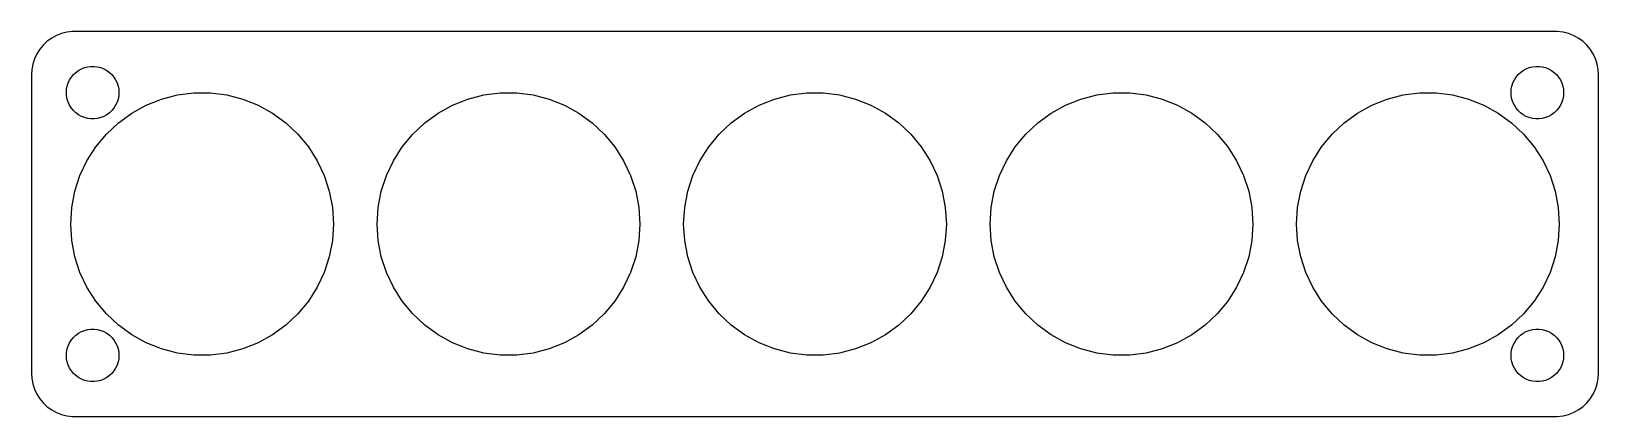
# Model space of a CAD drawing. Header units: metres. Extents: x -90 to 90, y -22 to 22.
import ezdxf

# ---------------------------------------------------------------- set-up
doc = ezdxf.new("R2010")
doc.units = ezdxf.units.M

msp = doc.modelspace()

# ---------------------------------------------------------------- linework, layer by layer
for p, q in [((-86.6289, 21.5241), (-87.1791, 21.2216)), ((-86.0451, 21.7553), (-86.6289, 21.5241)), ((-85.4369, 21.9114), (-86.0451, 21.7553)), ((-84.8139, 21.9901), (-85.4369, 21.9114)), ((84.8139, 21.9901), (-84.8139, 21.9901)), ((85.4369, 21.9114), (84.8139, 21.9901)), ((86.0451, 21.7553), (85.4369, 21.9114)), ((86.6289, 21.5241), (86.0451, 21.7553)), ((87.1791, 21.2216), (86.6289, 21.5241)), ((-88.5451, 19.9389), (-88.8815, 19.4088)), ((-88.1448, 20.4227), (-88.5451, 19.9389)), ((-87.6871, 20.8526), (-88.1448, 20.4227)), ((-87.1791, 21.2216), (-87.6871, 20.8526)), ((87.6871, 20.8526), (87.1791, 21.2216)), ((88.1448, 20.4227), (87.6871, 20.8526)), ((88.5451, 19.9389), (88.1448, 20.4227)), ((88.8815, 19.4088), (88.5451, 19.9389)), ((-89.3429, 18.2434), (-89.4606, 17.6267)), ((-89.1489, 18.8406), (-89.3429, 18.2434)), ((-88.8815, 19.4088), (-89.1489, 18.8406)), ((-83.427, 17.8532), (-83.0621, 17.9469)), ((-83.0621, 17.9469), (-82.6884, 17.9941)), ((-82.6884, 17.9941), (-82.3116, 17.9941)), ((-82.3116, 17.9941), (-81.9379, 17.9469)), ((-81.9379, 17.9469), (-81.573, 17.8532)), ((81.573, 17.8532), (81.9379, 17.9469)), ((81.9379, 17.9469), (82.3116, 17.9941)), ((82.3116, 17.9941), (82.6884, 17.9941)), ((82.6884, 17.9941), (83.0621, 17.9469)), ((83.0621, 17.9469), (83.427, 17.8532)), ((89.1489, 18.8406), (88.8815, 19.4088)), ((89.3429, 18.2434), (89.1489, 18.8406)), ((89.4606, 17.6267), (89.3429, 18.2434)), ((-89.4606, 17.6267), (-89.5, 17)), ((-89.5, 17), (-89.5, -17)), ((-85.2893, 16.1044), (-85.1289, 16.4453)), ((-85.1289, 16.4453), (-84.927, 16.7634)), ((-84.927, 16.7634), (-84.6869, 17.0536)), ((-84.6869, 17.0536), (-84.4123, 17.3115)), ((-84.4123, 17.3115), (-84.1075, 17.533)), ((-84.1075, 17.533), (-83.7773, 17.7145)), ((-83.7773, 17.7145), (-83.427, 17.8532)), ((-81.573, 17.8532), (-81.2227, 17.7145)), ((-81.2227, 17.7145), (-80.8925, 17.533)), ((-80.8925, 17.533), (-80.5877, 17.3115)), ((-80.5877, 17.3115), (-80.3131, 17.0536)), ((-80.3131, 17.0536), (-80.073, 16.7634)), ((-80.073, 16.7634), (-79.8711, 16.4453)), ((-79.8711, 16.4453), (-79.7107, 16.1044)), ((79.7107, 16.1044), (79.8711, 16.4453)), ((79.8711, 16.4453), (80.073, 16.7634)), ((80.073, 16.7634), (80.3131, 17.0536)), ((80.3131, 17.0536), (80.5877, 17.3115)), ((80.5877, 17.3115), (80.8925, 17.533)), ((80.8925, 17.533), (81.2227, 17.7145)), ((81.2227, 17.7145), (81.573, 17.8532)), ((83.427, 17.8532), (83.7773, 17.7145)), ((83.7773, 17.7145), (84.1075, 17.533)), ((84.1075, 17.533), (84.4123, 17.3115)), ((84.4123, 17.3115), (84.6869, 17.0536)), ((84.6869, 17.0536), (84.927, 16.7634)), ((84.927, 16.7634), (85.1289, 16.4453)), ((85.1289, 16.4453), (85.2893, 16.1044)), ((89.5, 17), (89.4606, 17.6267)), ((89.5, -17), (89.5, 17)), ((-85.5, 15), (-85.4763, 15.376)), ((-85.4763, 14.624), (-85.5, 15)), ((-85.4763, 15.376), (-85.4057, 15.7461)), ((-85.4057, 14.2539), (-85.4763, 14.624)), ((-85.4057, 15.7461), (-85.2893, 16.1044)), ((-79.7107, 16.1044), (-79.5943, 15.7461)), ((-79.5943, 15.7461), (-79.5237, 15.376)), ((-79.5237, 14.624), (-79.5943, 14.2539)), ((-79.5237, 15.376), (-79.5, 15)), ((-79.5, 15), (-79.5237, 14.624)), ((-74.6353, 14.2658), (-72.8107, 14.7343)), ((-72.8107, 14.7343), (-70.9418, 14.9704)), ((-70.9418, 14.9704), (-69.0581, 14.9704)), ((-69.0581, 14.9704), (-67.1893, 14.7343)), ((-67.1893, 14.7343), (-65.3647, 14.2658)), ((-39.6353, 14.2658), (-37.8107, 14.7343)), ((-37.8107, 14.7343), (-35.9418, 14.9704)), ((-35.9418, 14.9704), (-34.0581, 14.9704)), ((-34.0581, 14.9704), (-32.1893, 14.7343)), ((-32.1893, 14.7343), (-30.3647, 14.2658)), ((-4.63525, 14.2658), (-2.81071, 14.7343)), ((-2.81071, 14.7343), (-0.94185, 14.9704)), ((-0.94185, 14.9704), (0.94185, 14.9704)), ((0.94185, 14.9704), (2.81071, 14.7343)), ((2.81071, 14.7343), (4.63525, 14.2658)), ((30.3647, 14.2658), (32.1893, 14.7343)), ((32.1893, 14.7343), (34.0581, 14.9704)), ((34.0581, 14.9704), (35.9418, 14.9704)), ((35.9418, 14.9704), (37.8107, 14.7343)), ((37.8107, 14.7343), (39.6353, 14.2658)), ((65.3647, 14.2658), (67.1893, 14.7343)), ((67.1893, 14.7343), (69.0581, 14.9704)), ((69.0581, 14.9704), (70.9418, 14.9704)), ((70.9418, 14.9704), (72.8107, 14.7343)), ((72.8107, 14.7343), (74.6353, 14.2658)), ((79.5, 15), (79.5237, 15.376)), ((79.5237, 14.624), (79.5, 15)), ((79.5237, 15.376), (79.5943, 15.7461)), ((79.5943, 14.2539), (79.5237, 14.624)), ((79.5943, 15.7461), (79.7107, 16.1044)), ((85.2893, 16.1044), (85.4057, 15.7461)), ((85.4057, 15.7461), (85.4763, 15.376)), ((85.4763, 14.624), (85.4057, 14.2539)), ((85.4763, 15.376), (85.5, 15)), ((85.5, 15), (85.4763, 14.624)), ((-85.2893, 13.8956), (-85.4057, 14.2539)), ((-85.1289, 13.5547), (-85.2893, 13.8956)), ((-84.927, 13.2366), (-85.1289, 13.5547)), ((-84.6869, 12.9464), (-84.927, 13.2366)), ((-84.4123, 12.6884), (-84.6869, 12.9464)), ((-84.1075, 12.467), (-84.4123, 12.6884)), ((-80.5877, 12.6884), (-80.8925, 12.467)), ((-80.3131, 12.9464), (-80.5877, 12.6884)), ((-80.073, 13.2366), (-80.3131, 12.9464)), ((-79.8711, 13.5547), (-80.073, 13.2366)), ((-79.7107, 13.8956), (-79.8711, 13.5547)), ((-79.5943, 14.2539), (-79.7107, 13.8956)), ((-79.5614, 11.5577), (-78.0374, 12.6649)), ((-78.0374, 12.6649), (-76.3867, 13.5724)), ((-76.3867, 13.5724), (-74.6353, 14.2658)), ((-65.3647, 14.2658), (-63.6133, 13.5724)), ((-63.6133, 13.5724), (-61.9626, 12.6649)), ((-61.9626, 12.6649), (-60.4386, 11.5577)), ((-44.5614, 11.5577), (-43.0374, 12.6649)), ((-43.0374, 12.6649), (-41.3867, 13.5724)), ((-41.3867, 13.5724), (-39.6353, 14.2658)), ((-30.3647, 14.2658), (-28.6133, 13.5724)), ((-28.6133, 13.5724), (-26.9626, 12.6649)), ((-26.9626, 12.6649), (-25.4386, 11.5577)), ((-9.56136, 11.5577), (-8.0374, 12.6649)), ((-8.0374, 12.6649), (-6.38669, 13.5724)), ((-6.38669, 13.5724), (-4.63525, 14.2658)), ((4.63525, 14.2658), (6.38669, 13.5724)), ((6.38669, 13.5724), (8.0374, 12.6649)), ((8.0374, 12.6649), (9.56136, 11.5577)), ((25.4386, 11.5577), (26.9626, 12.6649)), ((26.9626, 12.6649), (28.6133, 13.5724)), ((28.6133, 13.5724), (30.3647, 14.2658)), ((39.6353, 14.2658), (41.3867, 13.5724)), ((41.3867, 13.5724), (43.0374, 12.6649)), ((43.0374, 12.6649), (44.5614, 11.5577)), ((60.4386, 11.5577), (61.9626, 12.6649)), ((61.9626, 12.6649), (63.6133, 13.5724)), ((63.6133, 13.5724), (65.3647, 14.2658)), ((74.6353, 14.2658), (76.3867, 13.5724)), ((76.3867, 13.5724), (78.0374, 12.6649)), ((78.0374, 12.6649), (79.5614, 11.5577)), ((79.7107, 13.8956), (79.5943, 14.2539)), ((79.8711, 13.5547), (79.7107, 13.8956)), ((80.073, 13.2366), (79.8711, 13.5547)), ((80.3131, 12.9464), (80.073, 13.2366)), ((80.5877, 12.6884), (80.3131, 12.9464)), ((80.8925, 12.467), (80.5877, 12.6884)), ((84.4123, 12.6884), (84.1075, 12.467)), ((84.6869, 12.9464), (84.4123, 12.6884)), ((84.927, 13.2366), (84.6869, 12.9464)), ((85.1289, 13.5547), (84.927, 13.2366)), ((85.2893, 13.8956), (85.1289, 13.5547)), ((85.4057, 14.2539), (85.2893, 13.8956)), ((-83.7773, 12.2855), (-84.1075, 12.467)), ((-83.427, 12.1468), (-83.7773, 12.2855)), ((-83.0621, 12.0531), (-83.427, 12.1468)), ((-82.6884, 12.0059), (-83.0621, 12.0531)), ((-82.3116, 12.0059), (-82.6884, 12.0059)), ((-81.9379, 12.0531), (-82.3116, 12.0059)), ((-81.573, 12.1468), (-81.9379, 12.0531)), ((-81.2227, 12.2855), (-81.573, 12.1468)), ((-80.8925, 12.467), (-81.2227, 12.2855)), ((-80.9345, 10.2682), (-79.5614, 11.5577)), ((-60.4386, 11.5577), (-59.0655, 10.2682)), ((-45.9345, 10.2682), (-44.5614, 11.5577)), ((-25.4386, 11.5577), (-24.0655, 10.2682)), ((-10.9345, 10.2682), (-9.56136, 11.5577)), ((9.56136, 11.5577), (10.9345, 10.2682)), ((24.0655, 10.2682), (25.4386, 11.5577)), ((44.5614, 11.5577), (45.9345, 10.2682)), ((59.0655, 10.2682), (60.4386, 11.5577)), ((79.5614, 11.5577), (80.9345, 10.2682)), ((81.2227, 12.2855), (80.8925, 12.467)), ((81.573, 12.1468), (81.2227, 12.2855)), ((81.9379, 12.0531), (81.573, 12.1468)), ((82.3116, 12.0059), (81.9379, 12.0531)), ((82.6884, 12.0059), (82.3116, 12.0059)), ((83.0621, 12.0531), (82.6884, 12.0059)), ((83.427, 12.1468), (83.0621, 12.0531)), ((83.7773, 12.2855), (83.427, 12.1468)), ((84.1075, 12.467), (83.7773, 12.2855)), ((-82.1353, 8.81677), (-80.9345, 10.2682)), ((-59.0655, 10.2682), (-57.8647, 8.81677)), ((-47.1353, 8.81677), (-45.9345, 10.2682)), ((-24.0655, 10.2682), (-22.8647, 8.81677)), ((-12.1353, 8.81677), (-10.9345, 10.2682)), ((10.9345, 10.2682), (12.1353, 8.81677)), ((22.8647, 8.81677), (24.0655, 10.2682)), ((45.9345, 10.2682), (47.1353, 8.81677)), ((57.8647, 8.81677), (59.0655, 10.2682)), ((80.9345, 10.2682), (82.1353, 8.81677)), ((-83.9466, 5.52187), (-83.1446, 7.2263)), ((-83.1446, 7.2263), (-82.1353, 8.81677)), ((-57.8647, 8.81677), (-56.8554, 7.2263)), ((-56.8554, 7.2263), (-56.0533, 5.52187)), ((-48.9466, 5.52187), (-48.1446, 7.2263)), ((-48.1446, 7.2263), (-47.1353, 8.81677)), ((-22.8647, 8.81677), (-21.8554, 7.2263)), ((-21.8554, 7.2263), (-21.0533, 5.52187)), ((-13.9466, 5.52187), (-13.1446, 7.2263)), ((-13.1446, 7.2263), (-12.1353, 8.81677)), ((12.1353, 8.81677), (13.1446, 7.2263)), ((13.1446, 7.2263), (13.9466, 5.52187)), ((21.0533, 5.52187), (21.8554, 7.2263)), ((21.8554, 7.2263), (22.8647, 8.81677)), ((47.1353, 8.81677), (48.1446, 7.2263)), ((48.1446, 7.2263), (48.9466, 5.52187)), ((56.0533, 5.52187), (56.8554, 7.2263)), ((56.8554, 7.2263), (57.8647, 8.81677)), ((82.1353, 8.81677), (83.1446, 7.2263)), ((83.1446, 7.2263), (83.9466, 5.52187)), ((-84.5287, 3.73035), (-83.9466, 5.52187)), ((-56.0533, 5.52187), (-55.4713, 3.73035)), ((-49.5287, 3.73035), (-48.9466, 5.52187)), ((-21.0533, 5.52187), (-20.4713, 3.73035)), ((-14.5287, 3.73035), (-13.9466, 5.52187)), ((13.9466, 5.52187), (14.5287, 3.73035)), ((20.4713, 3.73035), (21.0533, 5.52187)), ((48.9466, 5.52187), (49.5287, 3.73035)), ((55.4713, 3.73035), (56.0533, 5.52187)), ((83.9466, 5.52187), (84.5287, 3.73035)), ((-84.8817, 1.87999), (-84.5287, 3.73035)), ((-55.4713, 3.73035), (-55.1183, 1.87999)), ((-49.8817, 1.87999), (-49.5287, 3.73035)), ((-20.4713, 3.73035), (-20.1183, 1.87999)), ((-14.8817, 1.87999), (-14.5287, 3.73035)), ((14.5287, 3.73035), (14.8817, 1.87999)), ((20.1183, 1.87999), (20.4713, 3.73035)), ((49.5287, 3.73035), (49.8817, 1.87999)), ((55.1183, 1.87999), (55.4713, 3.73035)), ((84.5287, 3.73035), (84.8817, 1.87999)), ((-85, 0), (-84.8817, 1.87999)), ((-55.1183, 1.87999), (-55, 0)), ((-50, 0), (-49.8817, 1.87999)), ((-20.1183, 1.87999), (-20, 0)), ((-15, 0), (-14.8817, 1.87999)), ((14.8817, 1.87999), (15, 0)), ((20, 0), (20.1183, 1.87999)), ((49.8817, 1.87999), (50, 0)), ((55, 0), (55.1183, 1.87999)), ((84.8817, 1.87999), (85, 0)), ((-84.8817, -1.87999), (-85, 0)), ((-55, 0), (-55.1183, -1.87999)), ((-49.8817, -1.87999), (-50, 0)), ((-20, 0), (-20.1183, -1.87999)), ((-14.8817, -1.87999), (-15, 0)), ((15, 0), (14.8817, -1.87999)), ((20.1183, -1.87999), (20, 0)), ((50, 0), (49.8817, -1.87999)), ((55.1183, -1.87999), (55, 0)), ((85, 0), (84.8817, -1.87999)), ((-84.5287, -3.73035), (-84.8817, -1.87999)), ((-55.1183, -1.87999), (-55.4713, -3.73035)), ((-49.5287, -3.73035), (-49.8817, -1.87999)), ((-20.1183, -1.87999), (-20.4713, -3.73035)), ((-14.5287, -3.73035), (-14.8817, -1.87999)), ((14.8817, -1.87999), (14.5287, -3.73035)), ((20.4713, -3.73035), (20.1183, -1.87999)), ((49.8817, -1.87999), (49.5287, -3.73035)), ((55.4713, -3.73035), (55.1183, -1.87999)), ((84.8817, -1.87999), (84.5287, -3.73035)), ((-83.9466, -5.52187), (-84.5287, -3.73035)), ((-55.4713, -3.73035), (-56.0533, -5.52187)), ((-48.9466, -5.52187), (-49.5287, -3.73035)), ((-20.4713, -3.73035), (-21.0533, -5.52187)), ((-13.9466, -5.52187), (-14.5287, -3.73035)), ((14.5287, -3.73035), (13.9466, -5.52187)), ((21.0533, -5.52187), (20.4713, -3.73035)), ((49.5287, -3.73035), (48.9466, -5.52187)), ((56.0533, -5.52187), (55.4713, -3.73035)), ((84.5287, -3.73035), (83.9466, -5.52187)), ((-83.1446, -7.2263), (-83.9466, -5.52187)), ((-56.0533, -5.52187), (-56.8554, -7.2263)), ((-48.1446, -7.2263), (-48.9466, -5.52187)), ((-21.0533, -5.52187), (-21.8554, -7.2263)), ((-13.1446, -7.2263), (-13.9466, -5.52187)), ((13.9466, -5.52187), (13.1446, -7.2263)), ((21.8554, -7.2263), (21.0533, -5.52187)), ((48.9466, -5.52187), (48.1446, -7.2263)), ((56.8554, -7.2263), (56.0533, -5.52187)), ((83.9466, -5.52187), (83.1446, -7.2263)), ((-82.1353, -8.81677), (-83.1446, -7.2263)), ((-80.9345, -10.2682), (-82.1353, -8.81677)), ((-57.8647, -8.81677), (-59.0655, -10.2682)), ((-56.8554, -7.2263), (-57.8647, -8.81677)), ((-47.1353, -8.81677), (-48.1446, -7.2263)), ((-45.9345, -10.2682), (-47.1353, -8.81677)), ((-22.8647, -8.81677), (-24.0655, -10.2682)), ((-21.8554, -7.2263), (-22.8647, -8.81677)), ((-12.1353, -8.81677), (-13.1446, -7.2263)), ((-10.9345, -10.2682), (-12.1353, -8.81677)), ((12.1353, -8.81677), (10.9345, -10.2682)), ((13.1446, -7.2263), (12.1353, -8.81677)), ((22.8647, -8.81677), (21.8554, -7.2263)), ((24.0655, -10.2682), (22.8647, -8.81677)), ((47.1353, -8.81677), (45.9345, -10.2682)), ((48.1446, -7.2263), (47.1353, -8.81677)), ((57.8647, -8.81677), (56.8554, -7.2263)), ((59.0655, -10.2682), (57.8647, -8.81677)), ((82.1353, -8.81677), (80.9345, -10.2682)), ((83.1446, -7.2263), (82.1353, -8.81677)), ((-79.5614, -11.5577), (-80.9345, -10.2682)), ((-59.0655, -10.2682), (-60.4386, -11.5577)), ((-44.5614, -11.5577), (-45.9345, -10.2682)), ((-24.0655, -10.2682), (-25.4386, -11.5577)), ((-9.56136, -11.5577), (-10.9345, -10.2682)), ((10.9345, -10.2682), (9.56136, -11.5577)), ((25.4386, -11.5577), (24.0655, -10.2682)), ((45.9345, -10.2682), (44.5614, -11.5577)), ((60.4386, -11.5577), (59.0655, -10.2682)), ((80.9345, -10.2682), (79.5614, -11.5577)), ((-84.4123, -12.6884), (-84.1075, -12.467)), ((-84.1075, -12.467), (-83.7773, -12.2855)), ((-83.7773, -12.2855), (-83.427, -12.1468)), ((-83.427, -12.1468), (-83.0621, -12.0531)), ((-83.0621, -12.0531), (-82.6884, -12.0059)), ((-82.6884, -12.0059), (-82.3116, -12.0059)), ((-82.3116, -12.0059), (-81.9379, -12.0531)), ((-81.9379, -12.0531), (-81.573, -12.1468)), ((-81.573, -12.1468), (-81.2227, -12.2855)), ((-81.2227, -12.2855), (-80.8925, -12.467)), ((-80.8925, -12.467), (-80.5877, -12.6884)), ((-78.0374, -12.6649), (-79.5614, -11.5577)), ((-60.4386, -11.5577), (-61.9626, -12.6649)), ((-43.0374, -12.6649), (-44.5614, -11.5577)), ((-25.4386, -11.5577), (-26.9626, -12.6649)), ((-8.0374, -12.6649), (-9.56136, -11.5577)), ((9.56136, -11.5577), (8.0374, -12.6649)), ((26.9626, -12.6649), (25.4386, -11.5577)), ((44.5614, -11.5577), (43.0374, -12.6649)), ((61.9626, -12.6649), (60.4386, -11.5577)), ((79.5614, -11.5577), (78.0374, -12.6649)), ((80.5877, -12.6884), (80.8925, -12.467)), ((80.8925, -12.467), (81.2227, -12.2855)), ((81.2227, -12.2855), (81.573, -12.1468)), ((81.573, -12.1468), (81.9379, -12.0531)), ((81.9379, -12.0531), (82.3116, -12.0059)), ((82.3116, -12.0059), (82.6884, -12.0059)), ((82.6884, -12.0059), (83.0621, -12.0531)), ((83.0621, -12.0531), (83.427, -12.1468)), ((83.427, -12.1468), (83.7773, -12.2855)), ((83.7773, -12.2855), (84.1075, -12.467)), ((84.1075, -12.467), (84.4123, -12.6884)), ((-85.4763, -14.624), (-85.4057, -14.2539)), ((-85.4057, -14.2539), (-85.2893, -13.8956)), ((-85.2893, -13.8956), (-85.1289, -13.5547)), ((-85.1289, -13.5547), (-84.927, -13.2366)), ((-84.927, -13.2366), (-84.6869, -12.9464)), ((-84.6869, -12.9464), (-84.4123, -12.6884)), ((-80.5877, -12.6884), (-80.3131, -12.9464)), ((-80.3131, -12.9464), (-80.073, -13.2366)), ((-80.073, -13.2366), (-79.8711, -13.5547)), ((-79.8711, -13.5547), (-79.7107, -13.8956)), ((-79.7107, -13.8956), (-79.5943, -14.2539)), ((-79.5943, -14.2539), (-79.5237, -14.624)), ((-76.3867, -13.5724), (-78.0374, -12.6649)), ((-74.6353, -14.2658), (-76.3867, -13.5724)), ((-72.8107, -14.7343), (-74.6353, -14.2658)), ((-65.3647, -14.2658), (-67.1893, -14.7343)), ((-63.6133, -13.5724), (-65.3647, -14.2658)), ((-61.9626, -12.6649), (-63.6133, -13.5724)), ((-41.3867, -13.5724), (-43.0374, -12.6649)), ((-39.6353, -14.2658), (-41.3867, -13.5724)), ((-37.8107, -14.7343), (-39.6353, -14.2658)), ((-30.3647, -14.2658), (-32.1893, -14.7343)), ((-28.6133, -13.5724), (-30.3647, -14.2658)), ((-26.9626, -12.6649), (-28.6133, -13.5724)), ((-6.38669, -13.5724), (-8.0374, -12.6649)), ((-4.63525, -14.2658), (-6.38669, -13.5724)), ((-2.81071, -14.7343), (-4.63525, -14.2658)), ((4.63525, -14.2658), (2.81071, -14.7343)), ((6.38669, -13.5724), (4.63525, -14.2658)), ((8.0374, -12.6649), (6.38669, -13.5724)), ((28.6133, -13.5724), (26.9626, -12.6649)), ((30.3647, -14.2658), (28.6133, -13.5724)), ((32.1893, -14.7343), (30.3647, -14.2658)), ((39.6353, -14.2658), (37.8107, -14.7343)), ((41.3867, -13.5724), (39.6353, -14.2658)), ((43.0374, -12.6649), (41.3867, -13.5724)), ((63.6133, -13.5724), (61.9626, -12.6649)), ((65.3647, -14.2658), (63.6133, -13.5724)), ((67.1893, -14.7343), (65.3647, -14.2658)), ((74.6353, -14.2658), (72.8107, -14.7343)), ((76.3867, -13.5724), (74.6353, -14.2658)), ((78.0374, -12.6649), (76.3867, -13.5724)), ((79.5237, -14.624), (79.5943, -14.2539)), ((79.5943, -14.2539), (79.7107, -13.8956)), ((79.7107, -13.8956), (79.8711, -13.5547)), ((79.8711, -13.5547), (80.073, -13.2366)), ((80.073, -13.2366), (80.3131, -12.9464)), ((80.3131, -12.9464), (80.5877, -12.6884)), ((84.4123, -12.6884), (84.6869, -12.9464)), ((84.6869, -12.9464), (84.927, -13.2366)), ((84.927, -13.2366), (85.1289, -13.5547)), ((85.1289, -13.5547), (85.2893, -13.8956)), ((85.2893, -13.8956), (85.4057, -14.2539)), ((85.4057, -14.2539), (85.4763, -14.624)), ((-85.5, -15), (-85.4763, -14.624)), ((-85.4763, -15.376), (-85.5, -15)), ((-85.4057, -15.7461), (-85.4763, -15.376)), ((-85.2893, -16.1044), (-85.4057, -15.7461)), ((-85.1289, -16.4453), (-85.2893, -16.1044)), ((-79.7107, -16.1044), (-79.8711, -16.4453)), ((-79.5943, -15.7461), (-79.7107, -16.1044)), ((-79.5237, -15.376), (-79.5943, -15.7461)), ((-79.5237, -14.624), (-79.5, -15)), ((-79.5, -15), (-79.5237, -15.376)), ((-70.9418, -14.9704), (-72.8107, -14.7343)), ((-69.0581, -14.9704), (-70.9418, -14.9704)), ((-67.1893, -14.7343), (-69.0581, -14.9704)), ((-35.9418, -14.9704), (-37.8107, -14.7343)), ((-34.0581, -14.9704), (-35.9418, -14.9704)), ((-32.1893, -14.7343), (-34.0581, -14.9704)), ((-0.94185, -14.9704), (-2.81071, -14.7343)), ((0.94185, -14.9704), (-0.94185, -14.9704)), ((2.81071, -14.7343), (0.94185, -14.9704)), ((34.0581, -14.9704), (32.1893, -14.7343)), ((35.9418, -14.9704), (34.0581, -14.9704)), ((37.8107, -14.7343), (35.9418, -14.9704)), ((69.0581, -14.9704), (67.1893, -14.7343)), ((70.9418, -14.9704), (69.0581, -14.9704)), ((72.8107, -14.7343), (70.9418, -14.9704)), ((79.5, -15), (79.5237, -14.624)), ((79.5237, -15.376), (79.5, -15)), ((79.5943, -15.7461), (79.5237, -15.376)), ((79.7107, -16.1044), (79.5943, -15.7461)), ((79.8711, -16.4453), (79.7107, -16.1044)), ((85.2893, -16.1044), (85.1289, -16.4453)), ((85.4057, -15.7461), (85.2893, -16.1044)), ((85.4763, -15.376), (85.4057, -15.7461)), ((85.4763, -14.624), (85.5, -15)), ((85.5, -15), (85.4763, -15.376)), ((-89.5, -17), (-89.4606, -17.6267)), ((-89.4606, -17.6267), (-89.3429, -18.2434)), ((-84.927, -16.7634), (-85.1289, -16.4453)), ((-84.6869, -17.0536), (-84.927, -16.7634)), ((-84.4123, -17.3115), (-84.6869, -17.0536)), ((-84.1075, -17.533), (-84.4123, -17.3115)), ((-83.7773, -17.7145), (-84.1075, -17.533)), ((-83.427, -17.8532), (-83.7773, -17.7145)), ((-83.0621, -17.9469), (-83.427, -17.8532)), ((-81.573, -17.8532), (-81.9379, -17.9469)), ((-81.2227, -17.7145), (-81.573, -17.8532)), ((-80.8925, -17.533), (-81.2227, -17.7145)), ((-80.5877, -17.3115), (-80.8925, -17.533)), ((-80.3131, -17.0536), (-80.5877, -17.3115)), ((-80.073, -16.7634), (-80.3131, -17.0536)), ((-79.8711, -16.4453), (-80.073, -16.7634)), ((80.073, -16.7634), (79.8711, -16.4453)), ((80.3131, -17.0536), (80.073, -16.7634)), ((80.5877, -17.3115), (80.3131, -17.0536)), ((80.8925, -17.533), (80.5877, -17.3115)), ((81.2227, -17.7145), (80.8925, -17.533)), ((81.573, -17.8532), (81.2227, -17.7145)), ((81.9379, -17.9469), (81.573, -17.8532)), ((83.427, -17.8532), (83.0621, -17.9469)), ((83.7773, -17.7145), (83.427, -17.8532)), ((84.1075, -17.533), (83.7773, -17.7145)), ((84.4123, -17.3115), (84.1075, -17.533)), ((84.6869, -17.0536), (84.4123, -17.3115)), ((84.927, -16.7634), (84.6869, -17.0536)), ((85.1289, -16.4453), (84.927, -16.7634)), ((89.3429, -18.2434), (89.4606, -17.6267)), ((89.4606, -17.6267), (89.5, -17)), ((-89.3429, -18.2434), (-89.1489, -18.8406)), ((-89.1489, -18.8406), (-88.8815, -19.4088)), ((-88.8815, -19.4088), (-88.5451, -19.9389)), ((-82.6884, -17.9941), (-83.0621, -17.9469)), ((-82.3116, -17.9941), (-82.6884, -17.9941)), ((-81.9379, -17.9469), (-82.3116, -17.9941)), ((82.3116, -17.9941), (81.9379, -17.9469)), ((82.6884, -17.9941), (82.3116, -17.9941)), ((83.0621, -17.9469), (82.6884, -17.9941)), ((88.5451, -19.9389), (88.8815, -19.4088)), ((88.8815, -19.4088), (89.1489, -18.8406)), ((89.1489, -18.8406), (89.3429, -18.2434)), ((-88.5451, -19.9389), (-88.1448, -20.4227)), ((-88.1448, -20.4227), (-87.6871, -20.8526)), ((-87.6871, -20.8526), (-87.1791, -21.2216)), ((-87.1791, -21.2216), (-86.6289, -21.5241)), ((86.6289, -21.5241), (87.1791, -21.2216)), ((87.1791, -21.2216), (87.6871, -20.8526)), ((87.6871, -20.8526), (88.1448, -20.4227)), ((88.1448, -20.4227), (88.5451, -19.9389)), ((-86.6289, -21.5241), (-86.0451, -21.7553)), ((-86.0451, -21.7553), (-85.4369, -21.9114)), ((-85.4369, -21.9114), (-84.8139, -21.9901)), ((-84.8139, -21.9901), (84.8139, -21.9901)), ((84.8139, -21.9901), (85.4369, -21.9114)), ((85.4369, -21.9114), (86.0451, -21.7553)), ((86.0451, -21.7553), (86.6289, -21.5241))]:
    msp.add_line(p, q)

doc.saveas('drawing.dxf')
